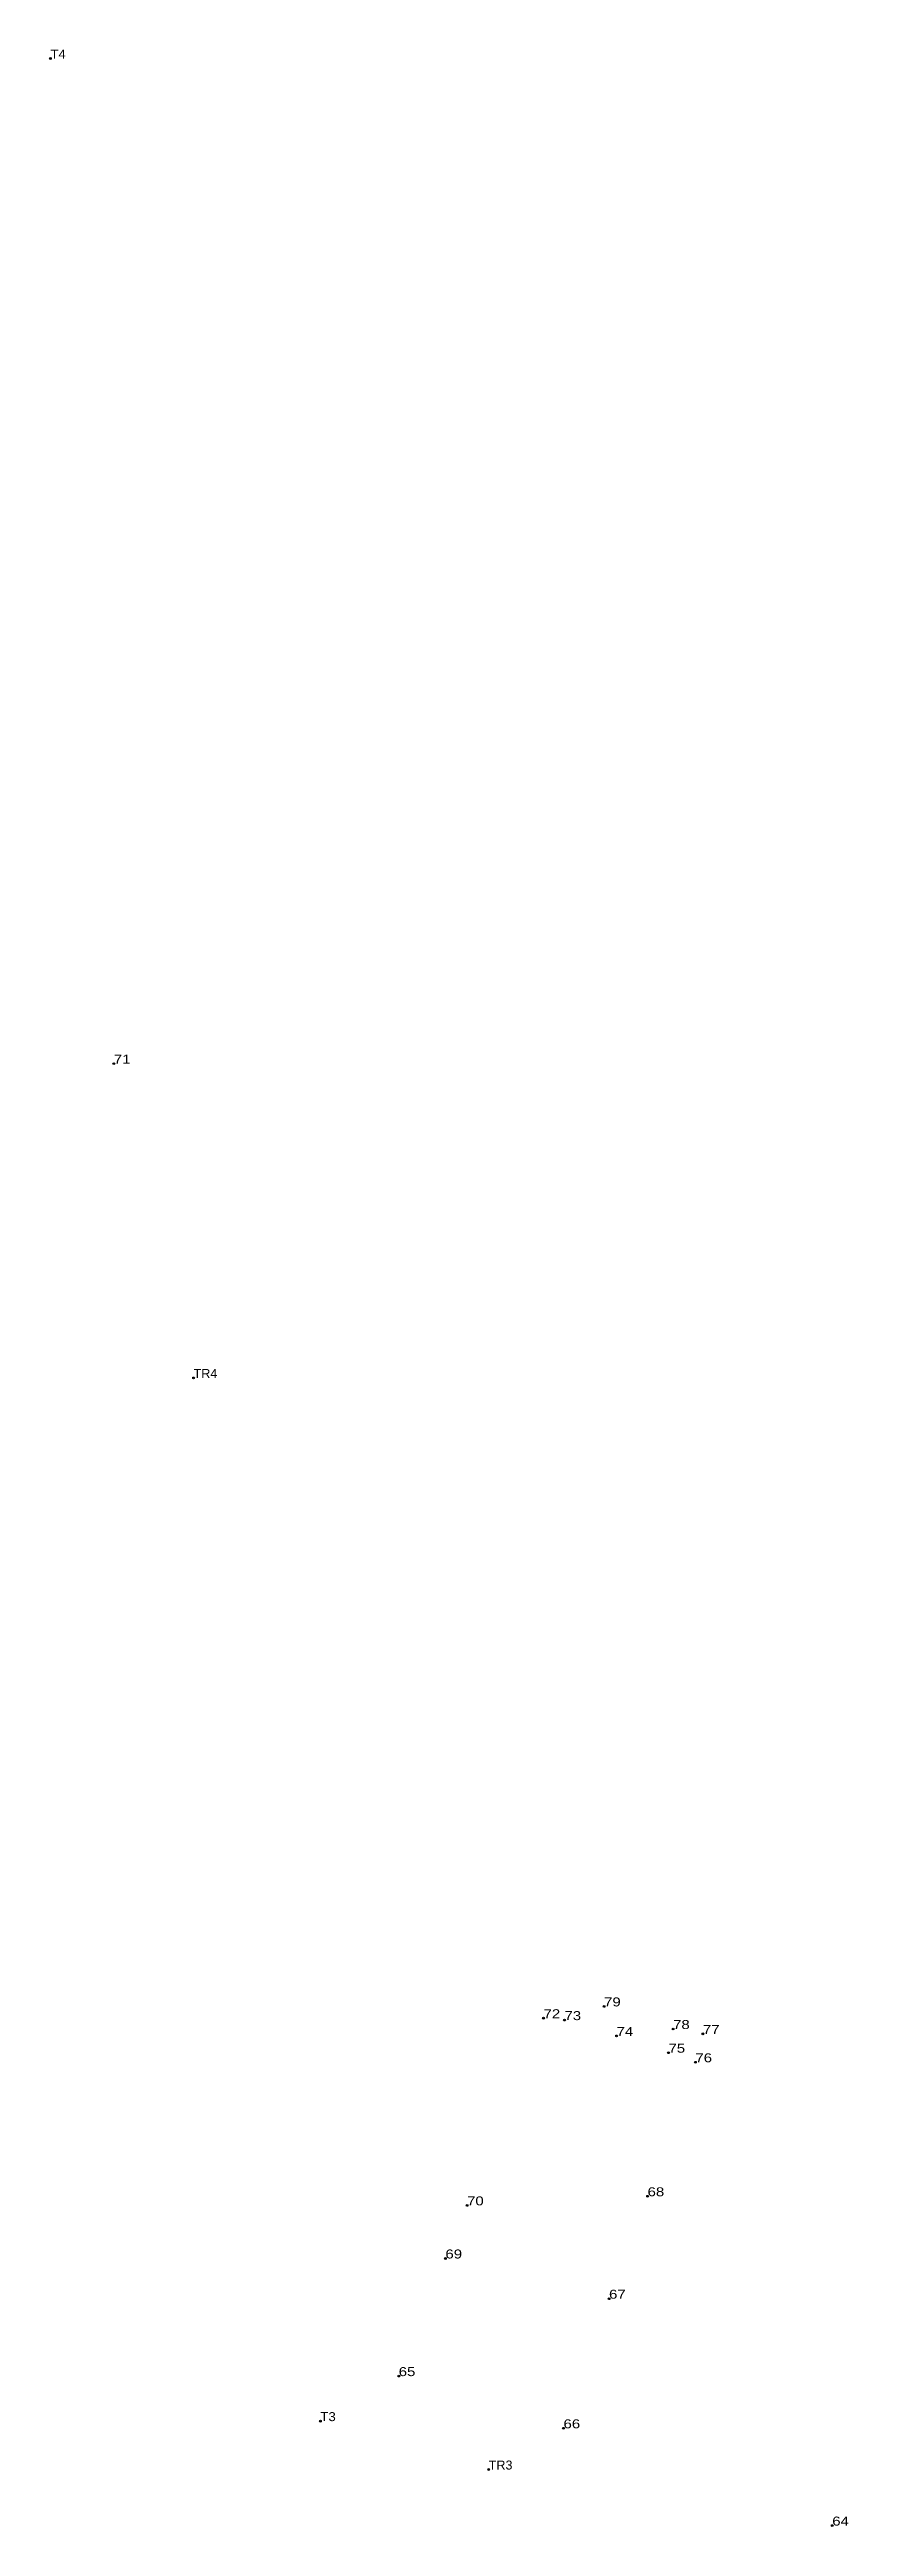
# Model space of a CAD drawing. Header units: metres. Extents: x 535719 to 540916, y 1835535 to 1837457.
# Drawn here: x 540755.2 to 540915.6, y 1835534.7 to 1836032 of the extents above.
import ezdxf

# ---------------------------------------------------------------- set-up
doc = ezdxf.new("R2010")
doc.units = ezdxf.units.M
doc.header["$LTSCALE"] = 0.72
doc.header["$PDMODE"] = 32
doc.header["$PDSIZE"] = 0.36
doc.layers.add('12', color=7, linetype='Continuous')
doc.layers.add('7', color=7, linetype='Continuous')

msp = doc.modelspace()

# ---------------------------------------------------------------- linework, layer by layer
at = {"layer": '12'}
for p in [(540854.4, 1835636.76), (540858.6, 1835636.38), (540866.55, 1835639.13), (540869.07, 1835633.2), (540880.41, 1835634.59), (540886.41, 1835633.61), (540879.49, 1835629.83), (540884.89, 1835627.91), (540875.29, 1835601.01), (540839.04, 1835599.18), (540834.69, 1835588.52), (540867.55, 1835580.44), (540825.31, 1835564.9), (540809.58, 1835555.86), (540858.41, 1835554.42), (540843.38, 1835546.14), (540912.38, 1835534.89)]:
    msp.add_point(p, dxfattribs=at)
at = {"layer": '7'}
for p in [(540755.36, 1836030.24), (540768.09, 1835828.42), (540784.11, 1835765.32)]:
    msp.add_point(p, dxfattribs=at)

# ---------------------------------------------------------------- texts
at = {"layer": '12'}
for s, width, p in [('T4', 1.1, (540755.36, 1836030.24)), ('71', 1.25, (540768.09, 1835828.42)), ('TR4', 1.05, (540784.11, 1835765.32)), ('79', 1.25, (540866.55, 1835639.13)), ('72', 1.25, (540854.4, 1835636.76)), ('73', 1.25, (540858.6, 1835636.38)), ('78', 1.25, (540880.41, 1835634.59)), ('77', 1.25, (540886.41, 1835633.61)), ('74', 1.25, (540869.07, 1835633.2)), ('75', 1.25, (540879.49, 1835629.83)), ('76', 1.25, (540884.89, 1835627.91)), ('70', 1.25, (540839.04, 1835599.18)), ('68', 1.25, (540875.29, 1835601.01)), ('69', 1.25, (540834.69, 1835588.52)), ('67', 1.25, (540867.55, 1835580.44)), ('65', 1.25, (540825.31, 1835564.9)), ('T3', 1.1, (540809.58, 1835555.86)), ('66', 1.25, (540858.41, 1835554.42)), ('TR3', 1.05, (540843.38, 1835546.14)), ('64', 1.25, (540912.38, 1835534.89))]:
    msp.add_text(s, height=1.8, dxfattribs=dict(at, width=width)).set_placement(p)

doc.saveas('drawing.dxf')
